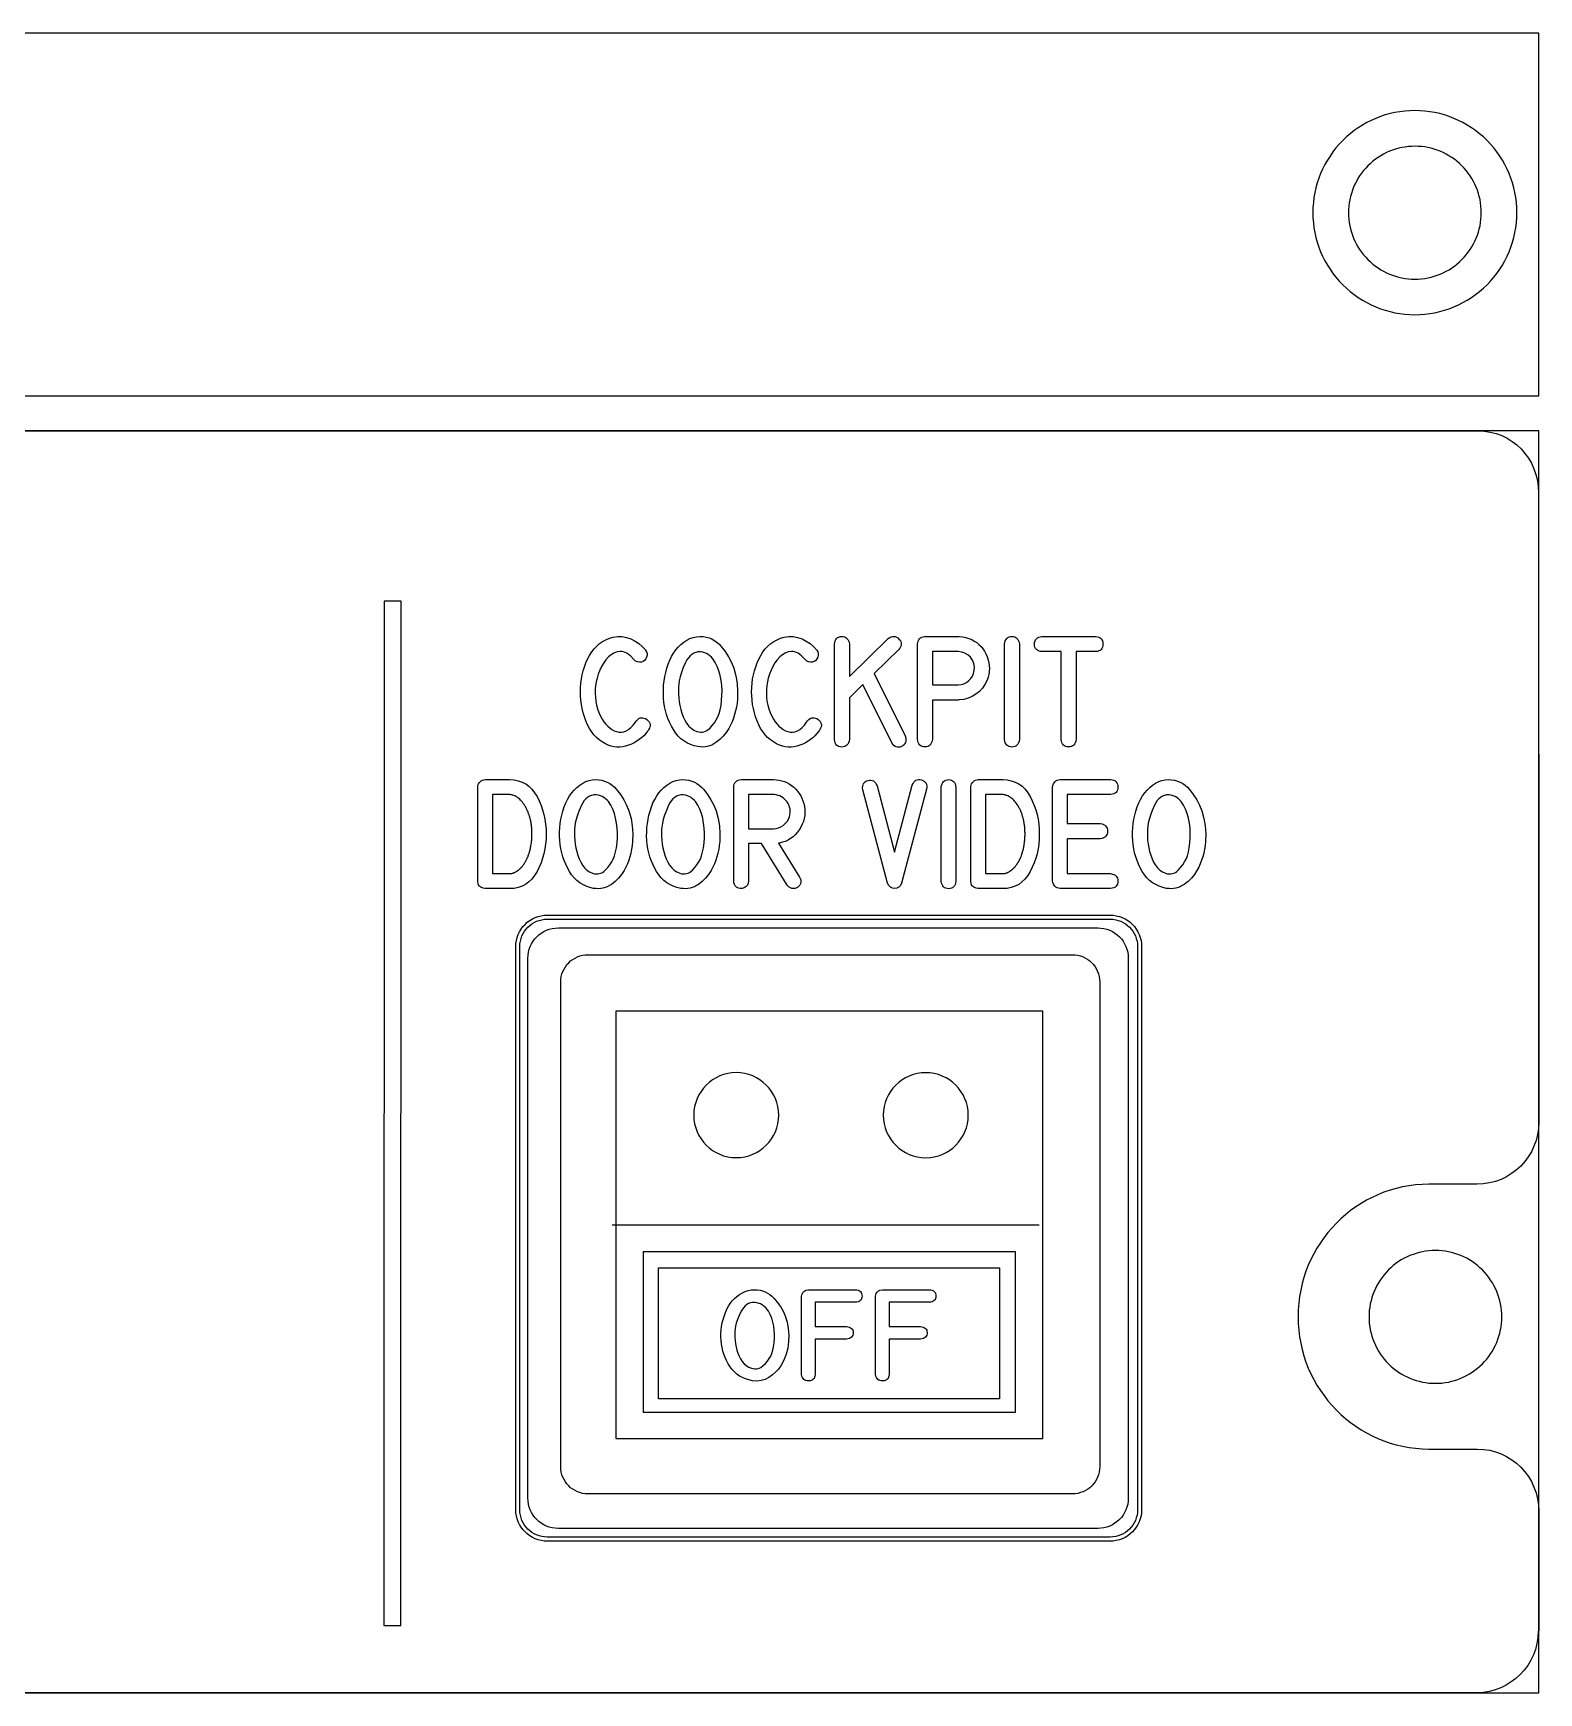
# Model space of a CAD drawing. Extents: x 27 to 704, y 10 to 614.
# Drawn here: x 115.5 to 172, y 551.3 to 613.5 of the extents above; entities that cross this region are included whole.
import ezdxf

# ---------------------------------------------------------------- set-up
doc = ezdxf.new("R2010")
doc.units = 0
for name, color, linetype in [('_BACKPANEL', 5, 'CONTINUOUS'), ('_ENGRAVING', 105, 'CONTINUOUS'), ('_LABELS', 30, 'CONTINUOUS'), ('_TOPLAYER', 1, 'CONTINUOUS')]:
    doc.layers.add(name, color=color, linetype=linetype)

msp = doc.modelspace()

# ---------------------------------------------------------------- linework, layer by layer
at = {"layer": '_BACKPANEL'}
for points in [[(26.961, 613.505), (26.961, 612.147), (26.961, 609.43), (26.961, 603.995), (26.961, 602.636), (26.961, 599.915), (171.961, 599.915), (171.961, 602.636), (171.961, 603.995), (171.961, 609.43), (171.961, 612.147), (171.961, 613.505)], [(26.965, 598.612), (26.965, 593.884), (26.965, 584.428), (26.965, 565.515), (26.965, 560.786), (26.965, 551.33), (171.965, 551.33), (171.965, 560.786), (171.965, 565.515), (171.965, 584.428), (171.965, 593.884), (171.965, 598.612)], [(134.806, 580.313), (155.901, 580.313), (156.006, 580.308), (156.109, 580.292), (156.207, 580.267), (156.302, 580.233), (156.392, 580.189), (156.476, 580.138), (156.555, 580.079), (156.628, 580.013), (156.694, 579.94), (156.753, 579.861), (156.805, 579.776), (156.848, 579.686), (156.882, 579.592), (156.908, 579.493), (156.923, 579.391), (156.928, 579.286), (156.928, 558.191), (156.923, 558.085), (156.908, 557.983), (156.882, 557.884), (156.848, 557.79), (156.805, 557.7), (156.753, 557.615), (156.694, 557.536), (156.628, 557.463), (156.555, 557.397), (156.476, 557.338), (156.392, 557.287), (156.302, 557.244), (156.207, 557.209), (156.109, 557.184), (156.006, 557.168), (155.901, 557.163), (134.806, 557.163), (134.7, 557.168), (134.598, 557.184), (134.499, 557.209), (134.405, 557.244), (134.315, 557.287), (134.23, 557.338), (134.151, 557.397), (134.079, 557.463), (134.012, 557.536), (133.953, 557.615), (133.902, 557.7), (133.859, 557.79), (133.824, 557.884), (133.799, 557.983), (133.784, 558.085), (133.778, 558.191), (133.778, 579.286), (133.784, 579.391), (133.799, 579.493), (133.824, 579.592), (133.859, 579.686), (133.902, 579.776), (133.953, 579.861), (134.012, 579.94), (134.079, 580.013), (134.151, 580.079), (134.23, 580.138), (134.315, 580.189), (134.405, 580.233), (134.499, 580.267), (134.598, 580.292), (134.7, 580.308)]]:
    msp.add_lwpolyline(points, close=True, dxfattribs=at)
for points in [[(167.322, 604.292, 0.414214), (169.811, 606.781, 0.414214), (167.322, 609.269, 0.414214), (164.834, 606.781, 0.414214)], [(168.09, 562.924, 0.414214), (170.579, 565.412, 0.414214), (168.09, 567.901, 0.414214), (165.602, 565.412, 0.414214)]]:
    msp.add_lwpolyline(points, format="xyb", close=True, dxfattribs=at)
at = {"layer": '_ENGRAVING'}
for points in [[(128.693, 592.229), (128.682, 553.847), (129.318, 553.846), (129.329, 592.228)], [(138.603, 587.412), (138.585, 587.386), (138.575, 587.372), (138.567, 587.36), (138.497, 587.27), (138.421, 587.186), (138.34, 587.11), (138.253, 587.04), (138.161, 586.976), (138.064, 586.92), (137.962, 586.87), (137.854, 586.827), (137.744, 586.793), (137.634, 586.771), (137.525, 586.761), (137.416, 586.762), (137.308, 586.775), (137.2, 586.8), (137.092, 586.837), (136.985, 586.885), (136.864, 586.953), (136.752, 587.033), (136.648, 587.124), (136.553, 587.225), (136.466, 587.338), (136.387, 587.462), (136.316, 587.596), (136.254, 587.742), (136.2, 587.894), (136.154, 588.047), (136.116, 588.202), (136.087, 588.358), (136.066, 588.516), (136.054, 588.675), (136.049, 588.836), (136.053, 588.998), (136.066, 589.159), (136.087, 589.317), (136.116, 589.472), (136.154, 589.623), (136.2, 589.771), (136.255, 589.916), (136.319, 590.057), (136.391, 590.195), (136.471, 590.325), (136.56, 590.442), (136.658, 590.547), (136.764, 590.639), (136.878, 590.718), (137.002, 590.784), (137.134, 590.837), (137.274, 590.878), (137.441, 590.904), (137.607, 590.901), (137.773, 590.871), (137.939, 590.813), (138.097, 590.733), (138.24, 590.639), (138.368, 590.53), (138.482, 590.407), (138.492, 590.393), (138.529, 590.331), (138.547, 590.266), (138.547, 590.198), (138.53, 590.127), (138.497, 590.062), (138.454, 590.01), (138.399, 589.971), (138.333, 589.947), (138.258, 589.937), (138.187, 589.95), (138.118, 589.984), (138.052, 590.04), (137.92, 590.177), (137.855, 590.23), (137.791, 590.273), (137.727, 590.306), (137.664, 590.328), (137.602, 590.341), (137.54, 590.343), (137.42, 590.325), (137.307, 590.285), (137.2, 590.222), (137.1, 590.137), (137.007, 590.033), (136.922, 589.915), (136.845, 589.784), (136.776, 589.639), (136.718, 589.49), (136.672, 589.346), (136.639, 589.206), (136.618, 589.071), (136.605, 588.924), (136.602, 588.776), (136.608, 588.627), (136.625, 588.478), (136.652, 588.332), (136.691, 588.189), (136.742, 588.051), (136.804, 587.918), (136.866, 587.808), (136.931, 587.709), (137, 587.62), (137.073, 587.543), (137.15, 587.476), (137.231, 587.42), (137.316, 587.375), (137.404, 587.341), (137.494, 587.321), (137.584, 587.319), (137.673, 587.336), (137.762, 587.371), (137.85, 587.424), (137.938, 587.495), (138.025, 587.585), (138.111, 587.693), (138.149, 587.746), (138.196, 587.792), (138.243, 587.827), (138.292, 587.85), (138.34, 587.862), (138.39, 587.861), (138.44, 587.849), (138.491, 587.825), (138.543, 587.789), (138.589, 587.747), (138.624, 587.703), (138.648, 587.658), (138.661, 587.612), (138.663, 587.564), (138.654, 587.515), (138.634, 587.464)], [(141.794, 589.714), (141.871, 589.432), (141.92, 589.144), (141.94, 588.851), (141.932, 588.552), (141.917, 588.403), (141.895, 588.258), (141.866, 588.115), (141.829, 587.976), (141.785, 587.84), (141.733, 587.708), (141.674, 587.579), (141.608, 587.453), (141.512, 587.304), (141.399, 587.167), (141.271, 587.041), (141.126, 586.927), (141.049, 586.878), (140.969, 586.837), (140.888, 586.805), (140.805, 586.781), (140.719, 586.767), (140.632, 586.761), (140.543, 586.764), (140.452, 586.776), (140.306, 586.809), (140.169, 586.856), (140.04, 586.916), (139.921, 586.989), (139.81, 587.075), (139.709, 587.175), (139.615, 587.288), (139.531, 587.414), (139.456, 587.549), (139.389, 587.688), (139.33, 587.83), (139.28, 587.976), (139.239, 588.126), (139.206, 588.279), (139.181, 588.437), (139.165, 588.598), (139.158, 588.76), (139.159, 588.921), (139.168, 589.082), (139.185, 589.241), (139.211, 589.399), (139.245, 589.556), (139.287, 589.713), (139.338, 589.868), (139.397, 590.017), (139.464, 590.156), (139.539, 590.284), (139.622, 590.402), (139.714, 590.509), (139.813, 590.605), (139.921, 590.692), (140.037, 590.767), (140.155, 590.827), (140.277, 590.87), (140.4, 590.896), (140.527, 590.904), (140.646, 590.899), (140.76, 590.881), (140.868, 590.852), (140.97, 590.811), (141.067, 590.758), (141.158, 590.694), (141.244, 590.617), (141.324, 590.53), (141.47, 590.338), (141.596, 590.138), (141.705, 589.93)], [(145.019, 587.412), (145.001, 587.386), (144.992, 587.372), (144.984, 587.36), (144.913, 587.27), (144.837, 587.186), (144.756, 587.11), (144.669, 587.04), (144.578, 586.976), (144.481, 586.92), (144.378, 586.87), (144.271, 586.827), (144.16, 586.793), (144.051, 586.771), (143.941, 586.761), (143.832, 586.762), (143.724, 586.775), (143.616, 586.8), (143.508, 586.837), (143.401, 586.885), (143.281, 586.953), (143.168, 587.033), (143.065, 587.124), (142.969, 587.225), (142.882, 587.338), (142.803, 587.462), (142.732, 587.596), (142.67, 587.742), (142.616, 587.894), (142.57, 588.047), (142.533, 588.202), (142.503, 588.358), (142.482, 588.516), (142.47, 588.675), (142.466, 588.836), (142.47, 588.998), (142.482, 589.159), (142.503, 589.317), (142.532, 589.472), (142.57, 589.623), (142.617, 589.771), (142.672, 589.916), (142.735, 590.057), (142.807, 590.195), (142.887, 590.325), (142.976, 590.442), (143.074, 590.547), (143.18, 590.639), (143.295, 590.718), (143.418, 590.784), (143.55, 590.837), (143.69, 590.878), (143.857, 590.904), (144.023, 590.901), (144.189, 590.871), (144.355, 590.813), (144.513, 590.733), (144.656, 590.639), (144.785, 590.53), (144.898, 590.407), (144.908, 590.393), (144.945, 590.331), (144.963, 590.266), (144.964, 590.198), (144.946, 590.127), (144.914, 590.062), (144.87, 590.01), (144.815, 589.971), (144.75, 589.947), (144.675, 589.937), (144.603, 589.95), (144.534, 589.984), (144.468, 590.04), (144.336, 590.177), (144.271, 590.23), (144.207, 590.273), (144.143, 590.306), (144.08, 590.328), (144.018, 590.341), (143.956, 590.343), (143.836, 590.325), (143.723, 590.285), (143.616, 590.222), (143.516, 590.137), (143.423, 590.033), (143.338, 589.915), (143.261, 589.784), (143.193, 589.639), (143.134, 589.49), (143.088, 589.346), (143.055, 589.206), (143.034, 589.071), (143.021, 588.924), (143.018, 588.776), (143.024, 588.627), (143.041, 588.478), (143.068, 588.332), (143.107, 588.189), (143.158, 588.051), (143.22, 587.918), (143.282, 587.808), (143.347, 587.709), (143.416, 587.62), (143.489, 587.543), (143.566, 587.476), (143.647, 587.42), (143.732, 587.375), (143.82, 587.341), (143.911, 587.321), (144, 587.319), (144.089, 587.336), (144.178, 587.371), (144.266, 587.424), (144.354, 587.495), (144.441, 587.585), (144.527, 587.693), (144.565, 587.746), (144.612, 587.792), (144.66, 587.827), (144.708, 587.85), (144.757, 587.862), (144.806, 587.861), (144.856, 587.849), (144.907, 587.825), (144.959, 587.789), (145.005, 587.747), (145.04, 587.703), (145.064, 587.658), (145.078, 587.612), (145.08, 587.564), (145.071, 587.515), (145.05, 587.464)], [(147.588, 590.828), (147.643, 590.864), (147.698, 590.889), (147.75, 590.904), (147.801, 590.907), (147.85, 590.899), (147.898, 590.88), (147.944, 590.85), (147.988, 590.808), (148.026, 590.761), (148.053, 590.714), (148.069, 590.666), (148.073, 590.617), (148.066, 590.567), (148.048, 590.517), (148.019, 590.467), (147.978, 590.415), (147.06, 589.516), (148.224, 587.176), (148.24, 587.107), (148.247, 587.044), (148.244, 586.987), (148.231, 586.935), (148.209, 586.889), (148.178, 586.848), (148.136, 586.813), (148.086, 586.784), (148.031, 586.762), (147.98, 586.752), (147.931, 586.753), (147.884, 586.764), (147.84, 586.786), (147.799, 586.82), (147.761, 586.864), (147.725, 586.919), (146.638, 589.104), (146.132, 588.607), (146.132, 587.044), (146.118, 586.978), (146.097, 586.92), (146.071, 586.871), (146.037, 586.832), (145.998, 586.801), (145.952, 586.779), (145.899, 586.766), (145.84, 586.763), (145.782, 586.768), (145.731, 586.781), (145.687, 586.804), (145.649, 586.835), (145.62, 586.874), (145.597, 586.922), (145.581, 586.979), (145.573, 587.044), (145.573, 590.617), (145.581, 590.683), (145.597, 590.741), (145.62, 590.789), (145.649, 590.829), (145.687, 590.861), (145.731, 590.884), (145.782, 590.898), (145.84, 590.903), (145.899, 590.9), (145.952, 590.887), (145.998, 590.866), (146.037, 590.834), (146.071, 590.794), (146.097, 590.744), (146.118, 590.686), (146.132, 590.617), (146.132, 589.399)], [(150.206, 590.904), (150.244, 590.904), (150.368, 590.89), (150.487, 590.866), (150.602, 590.832), (150.712, 590.787), (150.81, 590.734), (150.902, 590.673), (150.986, 590.605), (151.062, 590.528), (151.131, 590.444), (151.192, 590.351), (151.246, 590.251), (151.293, 590.143), (151.33, 590.031), (151.356, 589.92), (151.372, 589.809), (151.377, 589.699), (151.371, 589.59), (151.354, 589.482), (151.327, 589.374), (151.289, 589.268), (151.21, 589.108), (151.114, 588.967), (151.002, 588.844), (150.872, 588.739), (150.73, 588.654), (150.577, 588.59), (150.415, 588.547), (150.244, 588.526), (150.206, 588.524), (149.242, 588.524), (149.242, 587.051), (149.23, 586.984), (149.211, 586.926), (149.186, 586.877), (149.154, 586.837), (149.115, 586.806), (149.07, 586.783), (149.018, 586.77), (148.96, 586.766), (148.902, 586.77), (148.851, 586.783), (148.806, 586.806), (148.767, 586.837), (148.736, 586.877), (148.711, 586.926), (148.692, 586.984), (148.681, 587.051), (148.681, 590.622), (148.691, 590.681), (148.708, 590.733), (148.731, 590.779), (148.761, 590.818), (148.797, 590.85), (148.839, 590.875), (148.888, 590.893), (148.942, 590.904), (148.96, 590.904)], [(152.503, 587.044), (152.489, 586.978), (152.469, 586.92), (152.442, 586.871), (152.41, 586.831), (152.372, 586.8), (152.327, 586.778), (152.277, 586.765), (152.22, 586.761), (152.163, 586.765), (152.113, 586.779), (152.068, 586.801), (152.03, 586.832), (151.998, 586.872), (151.972, 586.921), (151.953, 586.978), (151.939, 587.044), (151.939, 590.617), (151.953, 590.684), (151.972, 590.742), (151.998, 590.791), (152.03, 590.831), (152.068, 590.863), (152.113, 590.885), (152.163, 590.899), (152.22, 590.903), (152.277, 590.899), (152.327, 590.886), (152.372, 590.864), (152.41, 590.832), (152.442, 590.792), (152.469, 590.743), (152.489, 590.685), (152.503, 590.617)], [(154.071, 587.049), (154.071, 590.335), (153.344, 590.335), (153.278, 590.344), (153.222, 590.361), (153.174, 590.385), (153.136, 590.417), (153.105, 590.456), (153.084, 590.503), (153.071, 590.557), (153.067, 590.619), (153.071, 590.68), (153.085, 590.735), (153.106, 590.781), (153.137, 590.821), (153.175, 590.853), (153.223, 590.878), (153.279, 590.895), (153.344, 590.904), (155.357, 590.904), (155.421, 590.895), (155.476, 590.878), (155.524, 590.854), (155.562, 590.822), (155.592, 590.782), (155.614, 590.735), (155.627, 590.681), (155.631, 590.619), (155.627, 590.556), (155.615, 590.502), (155.593, 590.455), (155.563, 590.416), (155.525, 590.384), (155.477, 590.36), (155.421, 590.343), (155.357, 590.335), (154.631, 590.335), (154.631, 587.049), (154.616, 586.981), (154.595, 586.923), (154.568, 586.874), (154.535, 586.834), (154.495, 586.803), (154.449, 586.782), (154.397, 586.769), (154.338, 586.766), (154.28, 586.771), (154.229, 586.785), (154.185, 586.807), (154.148, 586.838), (154.118, 586.878), (154.096, 586.926), (154.08, 586.983)], [(140.543, 590.331), (140.454, 590.324), (140.371, 590.306), (140.294, 590.274), (140.222, 590.23), (140.156, 590.174), (140.095, 590.105), (140.04, 590.024), (139.99, 589.93), (139.905, 589.738), (139.837, 589.56), (139.787, 589.396), (139.753, 589.247), (139.728, 589.019), (139.726, 588.748), (139.735, 588.602), (139.751, 588.457), (139.776, 588.313), (139.809, 588.169), (139.85, 588.03), (139.901, 587.897), (139.96, 587.772), (140.029, 587.654), (140.108, 587.549), (140.199, 587.463), (140.301, 587.397), (140.414, 587.35), (140.482, 587.332), (140.548, 587.323), (140.611, 587.324), (140.672, 587.333), (140.731, 587.352), (140.787, 587.379), (140.841, 587.416), (140.893, 587.462), (140.987, 587.564), (141.07, 587.669), (141.14, 587.778), (141.197, 587.889), (141.246, 588.015), (141.286, 588.158), (141.318, 588.32), (141.341, 588.5), (141.354, 588.688), (141.356, 588.877), (141.346, 589.066), (141.323, 589.254), (141.288, 589.438), (141.24, 589.613), (141.178, 589.778), (141.102, 589.933), (141.011, 590.071), (140.959, 590.129), (140.903, 590.181), (140.842, 590.225), (140.777, 590.263), (140.708, 590.294), (140.634, 590.318)], [(150.206, 590.335), (149.242, 590.335), (149.242, 589.096), (150.206, 589.096), (150.316, 589.105), (150.419, 589.134), (150.515, 589.182), (150.605, 589.249), (150.683, 589.331), (150.743, 589.422), (150.785, 589.523), (150.809, 589.633), (150.813, 589.769), (150.79, 589.895), (150.74, 590.014), (150.662, 590.123), (150.565, 590.216), (150.457, 590.282), (150.337, 590.321)], [(132.475, 585.541), (133.396, 585.541), (133.562, 585.531), (133.718, 585.501), (133.863, 585.451), (133.997, 585.381), (134.12, 585.292), (134.232, 585.182), (134.334, 585.052), (134.425, 584.903), (134.505, 584.742), (134.575, 584.576), (134.634, 584.407), (134.682, 584.233), (134.719, 584.056), (134.746, 583.874), (134.762, 583.689), (134.768, 583.5), (134.762, 583.31), (134.746, 583.125), (134.719, 582.943), (134.682, 582.766), (134.633, 582.593), (134.574, 582.423), (134.505, 582.258), (134.424, 582.096), (134.333, 581.947), (134.231, 581.817), (134.119, 581.707), (133.995, 581.618), (133.862, 581.548), (133.717, 581.498), (133.562, 581.468), (133.396, 581.458), (132.475, 581.458), (132.479, 581.458), (132.475, 581.458), (132.404, 581.47), (132.315, 581.506), (132.28, 581.532), (132.252, 581.563), (132.23, 581.599), (132.215, 581.641), (132.203, 581.741), (132.201, 581.741), (132.203, 585.262), (132.201, 585.278), (132.208, 585.331), (132.225, 585.379), (132.251, 585.424), (132.286, 585.464), (132.327, 585.498), (132.373, 585.522), (132.423, 585.536), (132.477, 585.541)], [(137.869, 584.367), (137.945, 584.088), (137.992, 583.804), (138.012, 583.515), (138.004, 583.22), (137.99, 583.074), (137.968, 582.93), (137.939, 582.79), (137.903, 582.652), (137.859, 582.518), (137.808, 582.388), (137.75, 582.26), (137.685, 582.136), (137.59, 581.989), (137.479, 581.854), (137.352, 581.73), (137.209, 581.618), (137.133, 581.569), (137.055, 581.528), (136.974, 581.497), (136.892, 581.474), (136.808, 581.459), (136.722, 581.454), (136.634, 581.457), (136.544, 581.468), (136.4, 581.501), (136.265, 581.547), (136.138, 581.606), (136.021, 581.679), (135.912, 581.764), (135.811, 581.862), (135.719, 581.974), (135.636, 582.098), (135.562, 582.231), (135.496, 582.368), (135.438, 582.508), (135.388, 582.652), (135.348, 582.8), (135.315, 582.951), (135.291, 583.106), (135.275, 583.265), (135.268, 583.426), (135.269, 583.585), (135.278, 583.743), (135.295, 583.9), (135.32, 584.056), (135.354, 584.211), (135.396, 584.365), (135.445, 584.518), (135.504, 584.666), (135.57, 584.802), (135.644, 584.929), (135.726, 585.045), (135.816, 585.151), (135.914, 585.246), (136.021, 585.331), (136.135, 585.405), (136.252, 585.465), (136.371, 585.507), (136.493, 585.532), (136.618, 585.541), (136.736, 585.535), (136.848, 585.518), (136.955, 585.489), (137.056, 585.448), (137.151, 585.396), (137.241, 585.333), (137.326, 585.258), (137.405, 585.171), (137.548, 584.982), (137.673, 584.785), (137.78, 584.58)], [(141.132, 584.367), (141.208, 584.088), (141.256, 583.804), (141.276, 583.515), (141.268, 583.22), (141.253, 583.074), (141.231, 582.93), (141.202, 582.79), (141.166, 582.652), (141.122, 582.518), (141.071, 582.388), (141.013, 582.26), (140.948, 582.136), (140.853, 581.989), (140.742, 581.854), (140.615, 581.73), (140.473, 581.618), (140.396, 581.569), (140.318, 581.528), (140.238, 581.497), (140.156, 581.474), (140.071, 581.459), (139.985, 581.454), (139.897, 581.457), (139.807, 581.468), (139.663, 581.501), (139.528, 581.547), (139.402, 581.606), (139.284, 581.679), (139.175, 581.764), (139.074, 581.862), (138.983, 581.974), (138.9, 582.098), (138.825, 582.231), (138.759, 582.368), (138.701, 582.508), (138.652, 582.652), (138.611, 582.8), (138.578, 582.951), (138.554, 583.106), (138.539, 583.265), (138.531, 583.426), (138.532, 583.585), (138.541, 583.743), (138.558, 583.9), (138.584, 584.056), (138.617, 584.211), (138.659, 584.365), (138.709, 584.518), (138.767, 584.666), (138.833, 584.802), (138.907, 584.929), (138.989, 585.045), (139.08, 585.151), (139.178, 585.246), (139.284, 585.331), (139.398, 585.405), (139.515, 585.465), (139.635, 585.507), (139.757, 585.532), (139.882, 585.541), (139.999, 585.535), (140.111, 585.518), (140.218, 585.489), (140.319, 585.448), (140.415, 585.396), (140.505, 585.333), (140.589, 585.258), (140.668, 585.171), (140.812, 584.982), (140.937, 584.785), (141.043, 584.58)], [(144.264, 581.891), (144.29, 581.836), (144.307, 581.783), (144.313, 581.732), (144.309, 581.684), (144.295, 581.637), (144.271, 581.593), (144.238, 581.552), (144.194, 581.512), (144.145, 581.484), (144.093, 581.467), (144.037, 581.461), (143.977, 581.466), (143.92, 581.482), (143.872, 581.508), (143.831, 581.544), (143.798, 581.59), (142.834, 583.143), (142.345, 583.143), (142.345, 581.739), (142.335, 581.659), (142.306, 581.59), (142.258, 581.534), (142.19, 581.489), (142.114, 581.462), (142.041, 581.458), (141.969, 581.477), (141.901, 581.518), (141.854, 581.563), (141.82, 581.614), (141.8, 581.673), (141.793, 581.739), (141.793, 585.262), (141.798, 585.318), (141.813, 585.369), (141.838, 585.416), (141.872, 585.459), (141.914, 585.495), (141.961, 585.52), (142.012, 585.536), (142.067, 585.541), (143.282, 585.541), (143.39, 585.536), (143.494, 585.523), (143.594, 585.501), (143.691, 585.47), (143.785, 585.43), (143.874, 585.381), (143.961, 585.323), (144.043, 585.257), (144.12, 585.183), (144.189, 585.105), (144.251, 585.022), (144.305, 584.935), (144.351, 584.842), (144.39, 584.745), (144.421, 584.643), (144.444, 584.536), (144.459, 584.42), (144.463, 584.306), (144.455, 584.193), (144.437, 584.083), (144.407, 583.974), (144.365, 583.868), (144.313, 583.763), (144.249, 583.66), (144.177, 583.563), (144.1, 583.476), (144.016, 583.399), (143.927, 583.332), (143.833, 583.275), (143.732, 583.229), (143.626, 583.192), (143.515, 583.165), (143.478, 583.159)], [(146.63, 585.164), (146.625, 585.231), (146.628, 585.292), (146.64, 585.346), (146.661, 585.392), (146.69, 585.432), (146.727, 585.465), (146.774, 585.492), (146.828, 585.511), (146.885, 585.522), (146.938, 585.522), (146.986, 585.513), (147.03, 585.493), (147.07, 585.462), (147.105, 585.422), (147.137, 585.371), (147.164, 585.31), (147.823, 582.822), (148.486, 585.334), (148.514, 585.396), (148.545, 585.447), (148.582, 585.487), (148.622, 585.517), (148.668, 585.536), (148.717, 585.545), (148.772, 585.543), (148.831, 585.53), (148.887, 585.509), (148.934, 585.481), (148.972, 585.448), (149, 585.408), (149.019, 585.362), (149.028, 585.31), (149.028, 585.252), (149.018, 585.188), (148.087, 581.666), (148.041, 581.576), (147.983, 581.511), (147.91, 581.473), (147.825, 581.459), (147.739, 581.471), (147.666, 581.508), (147.605, 581.57), (147.557, 581.658)], [(150.124, 581.733), (150.11, 581.667), (150.09, 581.61), (150.064, 581.562), (150.033, 581.523), (149.995, 581.492), (149.951, 581.47), (149.901, 581.457), (149.845, 581.453), (149.789, 581.458), (149.739, 581.471), (149.696, 581.493), (149.658, 581.524), (149.626, 581.563), (149.601, 581.611), (149.582, 581.668), (149.568, 581.733), (149.568, 585.258), (149.582, 585.324), (149.601, 585.381), (149.626, 585.429), (149.658, 585.469), (149.696, 585.5), (149.739, 585.522), (149.789, 585.535), (149.845, 585.54), (149.901, 585.536), (149.951, 585.523), (149.995, 585.501), (150.033, 585.47), (150.064, 585.43), (150.09, 585.382), (150.11, 585.324), (150.124, 585.258)], [(150.953, 585.541), (151.875, 585.541), (152.041, 585.531), (152.197, 585.501), (152.341, 585.451), (152.475, 585.381), (152.599, 585.292), (152.711, 585.182), (152.813, 585.052), (152.904, 584.903), (152.984, 584.742), (153.054, 584.576), (153.113, 584.407), (153.161, 584.233), (153.198, 584.056), (153.225, 583.874), (153.241, 583.689), (153.246, 583.5), (153.241, 583.31), (153.225, 583.125), (153.198, 582.943), (153.16, 582.766), (153.112, 582.593), (153.053, 582.423), (152.983, 582.258), (152.903, 582.096), (152.812, 581.947), (152.71, 581.817), (152.597, 581.707), (152.474, 581.618), (152.34, 581.548), (152.196, 581.498), (152.041, 581.468), (151.875, 581.458), (150.953, 581.458), (150.957, 581.458), (150.953, 581.458), (150.883, 581.47), (150.794, 581.506), (150.759, 581.532), (150.731, 581.563), (150.709, 581.599), (150.693, 581.641), (150.681, 581.741), (150.679, 581.741), (150.681, 585.262), (150.679, 585.278), (150.687, 585.331), (150.704, 585.379), (150.73, 585.424), (150.765, 585.464), (150.806, 585.498), (150.852, 585.522), (150.902, 585.536), (150.955, 585.541)], [(155.917, 584.985), (154.295, 584.985), (154.295, 583.894), (155.531, 583.894), (155.597, 583.881), (155.653, 583.861), (155.701, 583.835), (155.74, 583.802), (155.77, 583.764), (155.791, 583.719), (155.804, 583.668), (155.808, 583.61), (155.804, 583.553), (155.791, 583.502), (155.769, 583.457), (155.739, 583.419), (155.7, 583.386), (155.652, 583.361), (155.596, 583.341), (155.531, 583.328), (154.295, 583.328), (154.295, 582.018), (155.917, 582.018), (155.982, 582.005), (156.038, 581.985), (156.085, 581.959), (156.124, 581.927), (156.154, 581.889), (156.175, 581.845), (156.188, 581.794), (156.193, 581.737), (156.188, 581.681), (156.175, 581.63), (156.154, 581.586), (156.124, 581.548), (156.085, 581.516), (156.038, 581.491), (155.982, 581.471), (155.917, 581.458), (154.023, 581.458), (153.965, 581.47), (153.914, 581.488), (153.869, 581.513), (153.831, 581.545), (153.8, 581.584), (153.775, 581.629), (153.757, 581.682), (153.745, 581.741), (153.745, 585.262), (153.758, 585.324), (153.777, 585.378), (153.802, 585.424), (153.833, 585.463), (153.871, 585.494), (153.915, 585.517), (153.966, 585.533), (154.023, 585.541), (155.917, 585.541), (155.982, 585.532), (156.037, 585.515), (156.085, 585.491), (156.124, 585.46), (156.154, 585.421), (156.175, 585.375), (156.188, 585.322), (156.192, 585.261), (156.187, 585.2), (156.174, 585.147), (156.153, 585.101), (156.123, 585.063), (156.084, 585.032), (156.037, 585.009), (155.981, 584.993)], [(159.339, 584.367), (159.415, 584.088), (159.463, 583.804), (159.483, 583.515), (159.475, 583.22), (159.46, 583.074), (159.438, 582.93), (159.409, 582.79), (159.373, 582.652), (159.329, 582.518), (159.278, 582.388), (159.22, 582.26), (159.155, 582.136), (159.06, 581.989), (158.949, 581.854), (158.822, 581.73), (158.679, 581.618), (158.603, 581.569), (158.525, 581.528), (158.445, 581.497), (158.362, 581.474), (158.278, 581.459), (158.192, 581.454), (158.104, 581.457), (158.014, 581.468), (157.87, 581.501), (157.735, 581.547), (157.609, 581.606), (157.491, 581.679), (157.382, 581.764), (157.281, 581.862), (157.189, 581.974), (157.106, 582.098), (157.032, 582.231), (156.966, 582.368), (156.908, 582.508), (156.859, 582.652), (156.818, 582.8), (156.785, 582.951), (156.761, 583.106), (156.745, 583.265), (156.738, 583.426), (156.739, 583.585), (156.748, 583.743), (156.765, 583.9), (156.79, 584.056), (156.824, 584.211), (156.866, 584.365), (156.916, 584.518), (156.974, 584.666), (157.04, 584.802), (157.114, 584.929), (157.196, 585.045), (157.286, 585.151), (157.385, 585.246), (157.491, 585.331), (157.605, 585.405), (157.722, 585.465), (157.842, 585.507), (157.964, 585.532), (158.089, 585.541), (158.206, 585.535), (158.318, 585.518), (158.425, 585.489), (158.526, 585.448), (158.621, 585.396), (158.711, 585.333), (158.796, 585.258), (158.875, 585.171), (159.018, 584.982), (159.144, 584.785), (159.25, 584.58)], [(133.396, 582.02), (133.404, 582.02), (133.414, 582.02), (133.421, 582.021), (133.429, 582.022), (133.438, 582.023), (133.449, 582.024), (133.457, 582.025), (133.467, 582.026), (133.474, 582.027), (133.484, 582.028), (133.5, 582.032), (133.508, 582.035), (133.517, 582.04), (133.526, 582.041), (133.537, 582.044), (133.545, 582.046), (133.555, 582.05), (133.572, 582.058), (133.592, 582.066), (133.6, 582.069), (133.609, 582.074), (133.625, 582.084), (133.645, 582.094), (133.652, 582.099), (133.662, 582.106), (133.68, 582.118), (133.689, 582.123), (133.699, 582.13), (133.707, 582.136), (133.717, 582.144), (133.725, 582.149), (133.735, 582.156), (133.754, 582.172), (133.77, 582.188), (133.778, 582.196), (133.787, 582.206), (133.795, 582.214), (133.805, 582.224), (133.823, 582.24), (133.83, 582.248), (133.84, 582.258), (133.848, 582.267), (133.858, 582.278), (133.873, 582.298), (133.891, 582.319), (133.907, 582.341), (133.915, 582.352), (133.924, 582.363), (133.931, 582.375), (133.94, 582.387), (133.947, 582.4), (133.956, 582.413), (133.971, 582.437), (133.978, 582.45), (133.987, 582.463), (133.994, 582.476), (134.003, 582.489), (134.014, 582.515), (134.021, 582.529), (134.03, 582.545), (134.037, 582.558), (134.046, 582.573), (134.051, 582.587), (134.057, 582.603), (134.071, 582.632), (134.085, 582.664), (134.09, 582.679), (134.096, 582.696), (134.101, 582.712), (134.108, 582.73), (134.118, 582.762), (134.123, 582.778), (134.13, 582.796), (134.14, 582.83), (134.151, 582.864), (134.154, 582.881), (134.159, 582.9), (134.163, 582.916), (134.169, 582.935), (134.172, 582.95), (134.177, 582.969), (134.183, 583.007), (134.186, 583.024), (134.19, 583.043), (134.192, 583.06), (134.196, 583.079), (134.202, 583.117), (134.205, 583.135), (134.21, 583.155), (134.214, 583.193), (134.215, 583.21), (134.218, 583.23), (134.222, 583.268), (134.224, 583.306), (134.226, 583.346), (134.228, 583.384), (134.229, 583.403), (134.231, 583.424), (134.232, 583.441), (134.233, 583.462), (134.233, 583.48), (134.233, 583.5), (134.233, 583.519), (134.233, 583.537), (134.232, 583.556), (134.231, 583.577), (134.231, 583.595), (134.231, 583.615), (134.228, 583.655), (134.226, 583.691), (134.222, 583.733), (134.22, 583.769), (134.216, 583.807), (134.213, 583.825), (134.212, 583.844), (134.204, 583.882), (134.2, 583.899), (134.198, 583.918), (134.192, 583.956), (134.186, 583.994), (134.177, 584.03), (134.171, 584.064), (134.165, 584.081), (134.161, 584.1), (134.155, 584.117), (134.151, 584.135), (134.141, 584.169), (134.132, 584.203), (134.125, 584.218), (134.12, 584.235), (134.108, 584.269), (134.096, 584.301), (134.09, 584.316), (134.085, 584.333), (134.077, 584.347), (134.071, 584.363), (134.057, 584.393), (134.046, 584.421), (134.032, 584.45), (134.024, 584.463), (134.018, 584.476), (134.003, 584.504), (133.987, 584.53), (133.978, 584.543), (133.971, 584.556), (133.956, 584.58), (133.948, 584.592), (133.942, 584.604), (133.909, 584.65), (133.877, 584.694), (133.842, 584.734), (133.807, 584.771), (133.774, 584.805), (133.737, 584.835), (133.699, 584.865), (133.662, 584.891), (133.627, 584.913), (133.592, 584.931), (133.555, 584.945), (133.517, 584.959), (133.5, 584.964), (133.484, 584.971), (133.449, 584.977), (133.414, 584.979), (133.404, 584.979), (133.396, 584.979), (132.75, 584.979), (132.75, 582.02)], [(136.634, 584.975), (136.547, 584.969), (136.465, 584.95), (136.389, 584.919), (136.318, 584.876), (136.252, 584.821), (136.193, 584.753), (136.138, 584.673), (136.089, 584.58), (136.005, 584.39), (135.938, 584.214), (135.888, 584.053), (135.855, 583.906), (135.83, 583.681), (135.828, 583.414), (135.837, 583.27), (135.853, 583.127), (135.878, 582.984), (135.91, 582.843), (135.951, 582.705), (136.001, 582.575), (136.059, 582.451), (136.127, 582.334), (136.205, 582.231), (136.295, 582.146), (136.395, 582.081), (136.507, 582.034), (136.574, 582.017), (136.639, 582.008), (136.702, 582.009), (136.762, 582.018), (136.82, 582.036), (136.875, 582.064), (136.928, 582.1), (136.979, 582.145), (137.073, 582.246), (137.154, 582.35), (137.223, 582.457), (137.28, 582.567), (137.327, 582.69), (137.367, 582.832), (137.398, 582.991), (137.421, 583.169), (137.435, 583.355), (137.436, 583.541), (137.426, 583.727), (137.404, 583.913), (137.369, 584.094), (137.321, 584.267), (137.26, 584.429), (137.186, 584.583), (137.096, 584.719), (137.045, 584.776), (136.989, 584.827), (136.929, 584.871), (136.865, 584.908), (136.797, 584.939), (136.724, 584.963)], [(139.897, 584.975), (139.81, 584.969), (139.728, 584.95), (139.652, 584.919), (139.581, 584.876), (139.516, 584.821), (139.456, 584.753), (139.401, 584.673), (139.352, 584.58), (139.269, 584.39), (139.202, 584.214), (139.152, 584.053), (139.119, 583.906), (139.093, 583.681), (139.091, 583.414), (139.1, 583.27), (139.117, 583.127), (139.141, 582.984), (139.173, 582.843), (139.214, 582.705), (139.264, 582.575), (139.323, 582.451), (139.391, 582.334), (139.469, 582.231), (139.558, 582.146), (139.658, 582.081), (139.77, 582.034), (139.837, 582.017), (139.902, 582.008), (139.965, 582.009), (140.025, 582.018), (140.083, 582.036), (140.139, 582.064), (140.192, 582.1), (140.243, 582.145), (140.336, 582.246), (140.417, 582.35), (140.486, 582.457), (140.543, 582.567), (140.591, 582.69), (140.63, 582.832), (140.662, 582.991), (140.685, 583.169), (140.698, 583.355), (140.699, 583.541), (140.689, 583.727), (140.667, 583.913), (140.633, 584.094), (140.585, 584.267), (140.524, 584.429), (140.449, 584.583), (140.359, 584.719), (140.308, 584.776), (140.252, 584.827), (140.193, 584.871), (140.128, 584.908), (140.06, 584.939), (139.987, 584.963)], [(143.282, 583.703), (143.38, 583.711), (143.474, 583.734), (143.564, 583.772), (143.651, 583.827), (143.728, 583.893), (143.792, 583.969), (143.842, 584.055), (143.879, 584.149), (143.897, 584.225), (143.908, 584.299), (143.91, 584.371), (143.904, 584.442), (143.889, 584.51), (143.866, 584.577), (143.834, 584.642), (143.795, 584.705), (143.748, 584.763), (143.698, 584.815), (143.644, 584.86), (143.585, 584.897), (143.522, 584.928), (143.456, 584.952), (143.385, 584.969), (143.309, 584.979), (142.345, 584.979), (142.345, 583.703)], [(151.875, 582.02), (151.883, 582.02), (151.892, 582.02), (151.899, 582.021), (151.908, 582.022), (151.917, 582.023), (151.928, 582.024), (151.936, 582.025), (151.945, 582.026), (151.953, 582.027), (151.963, 582.028), (151.979, 582.032), (151.986, 582.035), (151.996, 582.04), (152.005, 582.041), (152.016, 582.044), (152.024, 582.046), (152.033, 582.05), (152.051, 582.058), (152.071, 582.066), (152.078, 582.069), (152.088, 582.074), (152.104, 582.084), (152.123, 582.094), (152.131, 582.099), (152.141, 582.106), (152.159, 582.118), (152.167, 582.123), (152.178, 582.13), (152.186, 582.136), (152.196, 582.144), (152.204, 582.149), (152.213, 582.156), (152.233, 582.172), (152.249, 582.188), (152.256, 582.196), (152.266, 582.206), (152.274, 582.214), (152.284, 582.224), (152.301, 582.24), (152.309, 582.248), (152.319, 582.258), (152.327, 582.267), (152.337, 582.278), (152.352, 582.298), (152.37, 582.319), (152.385, 582.341), (152.393, 582.352), (152.403, 582.363), (152.41, 582.375), (152.419, 582.387), (152.426, 582.4), (152.434, 582.413), (152.45, 582.437), (152.457, 582.45), (152.466, 582.463), (152.473, 582.476), (152.481, 582.489), (152.493, 582.515), (152.5, 582.529), (152.509, 582.545), (152.516, 582.558), (152.524, 582.573), (152.529, 582.587), (152.536, 582.603), (152.55, 582.632), (152.564, 582.664), (152.568, 582.679), (152.575, 582.696), (152.58, 582.712), (152.587, 582.73), (152.597, 582.762), (152.602, 582.778), (152.609, 582.796), (152.618, 582.83), (152.63, 582.864), (152.633, 582.881), (152.638, 582.9), (152.642, 582.916), (152.648, 582.935), (152.651, 582.95), (152.655, 582.969), (152.661, 583.007), (152.664, 583.024), (152.669, 583.043), (152.671, 583.06), (152.675, 583.079), (152.681, 583.117), (152.684, 583.135), (152.689, 583.155), (152.693, 583.193), (152.694, 583.21), (152.697, 583.23), (152.7, 583.268), (152.702, 583.306), (152.704, 583.346), (152.706, 583.384), (152.707, 583.403), (152.71, 583.424), (152.711, 583.441), (152.712, 583.462), (152.712, 583.48), (152.712, 583.5), (152.712, 583.519), (152.712, 583.537), (152.711, 583.556), (152.71, 583.577), (152.71, 583.595), (152.71, 583.615), (152.706, 583.655), (152.704, 583.691), (152.7, 583.733), (152.699, 583.769), (152.695, 583.807), (152.692, 583.825), (152.691, 583.844), (152.683, 583.882), (152.679, 583.899), (152.677, 583.918), (152.671, 583.956), (152.665, 583.994), (152.655, 584.03), (152.65, 584.064), (152.644, 584.081), (152.64, 584.1), (152.634, 584.117), (152.63, 584.135), (152.62, 584.169), (152.61, 584.203), (152.604, 584.218), (152.599, 584.235), (152.587, 584.269), (152.575, 584.301), (152.568, 584.316), (152.564, 584.333), (152.556, 584.347), (152.55, 584.363), (152.536, 584.393), (152.524, 584.421), (152.511, 584.45), (152.503, 584.463), (152.497, 584.476), (152.481, 584.504), (152.466, 584.53), (152.457, 584.543), (152.45, 584.556), (152.434, 584.58), (152.427, 584.592), (152.421, 584.604), (152.387, 584.65), (152.356, 584.694), (152.321, 584.734), (152.286, 584.771), (152.252, 584.805), (152.215, 584.835), (152.178, 584.865), (152.141, 584.891), (152.106, 584.913), (152.071, 584.931), (152.033, 584.945), (151.996, 584.959), (151.979, 584.964), (151.963, 584.971), (151.928, 584.977), (151.892, 584.979), (151.883, 584.979), (151.875, 584.979), (151.229, 584.979), (151.229, 582.02)], [(158.104, 584.975), (158.017, 584.969), (157.935, 584.95), (157.859, 584.919), (157.788, 584.876), (157.723, 584.821), (157.663, 584.753), (157.608, 584.673), (157.559, 584.58), (157.475, 584.39), (157.408, 584.214), (157.358, 584.053), (157.326, 583.906), (157.3, 583.681), (157.298, 583.414), (157.307, 583.27), (157.324, 583.127), (157.348, 582.984), (157.38, 582.843), (157.421, 582.705), (157.471, 582.575), (157.53, 582.451), (157.597, 582.334), (157.675, 582.231), (157.765, 582.146), (157.865, 582.081), (157.977, 582.034), (158.044, 582.017), (158.109, 582.008), (158.172, 582.009), (158.232, 582.018), (158.29, 582.036), (158.345, 582.064), (158.399, 582.1), (158.449, 582.145), (158.543, 582.246), (158.624, 582.35), (158.693, 582.457), (158.75, 582.567), (158.798, 582.69), (158.837, 582.832), (158.868, 582.991), (158.892, 583.169), (158.905, 583.355), (158.906, 583.541), (158.896, 583.727), (158.874, 583.913), (158.839, 584.094), (158.792, 584.267), (158.73, 584.429), (158.656, 584.583), (158.566, 584.719), (158.515, 584.776), (158.459, 584.827), (158.399, 584.871), (158.335, 584.908), (158.267, 584.939), (158.194, 584.963)], [(134.816, 580.466), (155.891, 580.466), (156.013, 580.46), (156.132, 580.442), (156.246, 580.413), (156.355, 580.373), (156.459, 580.323), (156.558, 580.264), (156.649, 580.195), (156.734, 580.118), (156.81, 580.034), (156.879, 579.942), (156.938, 579.844), (156.988, 579.74), (157.028, 579.631), (157.058, 579.516), (157.076, 579.398), (157.082, 579.276), (157.082, 558.2), (157.076, 558.078), (157.058, 557.96), (157.028, 557.846), (156.988, 557.736), (156.938, 557.632), (156.879, 557.534), (156.81, 557.442), (156.734, 557.358), (156.649, 557.281), (156.558, 557.213), (156.459, 557.153), (156.355, 557.103), (156.246, 557.063), (156.132, 557.034), (156.013, 557.016), (155.891, 557.01), (134.816, 557.01), (134.694, 557.016), (134.575, 557.034), (134.461, 557.063), (134.351, 557.103), (134.247, 557.153), (134.149, 557.213), (134.057, 557.281), (133.973, 557.358), (133.896, 557.442), (133.828, 557.534), (133.768, 557.632), (133.718, 557.736), (133.678, 557.846), (133.649, 557.96), (133.631, 558.078), (133.625, 558.2), (133.625, 579.276), (133.631, 579.398), (133.649, 579.516), (133.678, 579.631), (133.718, 579.74), (133.768, 579.844), (133.828, 579.942), (133.896, 580.034), (133.973, 580.118), (134.057, 580.195), (134.149, 580.264), (134.247, 580.323), (134.351, 580.373), (134.461, 580.413), (134.575, 580.442), (134.694, 580.46)], [(135.224, 579.988), (155.44, 579.988), (155.557, 579.982), (155.67, 579.965), (155.78, 579.937), (155.885, 579.899), (155.985, 579.851), (156.079, 579.794), (156.167, 579.728), (156.248, 579.654), (156.322, 579.573), (156.387, 579.485), (156.444, 579.391), (156.492, 579.291), (156.53, 579.186), (156.559, 579.077), (156.576, 578.963), (156.582, 578.846), (156.582, 558.63), (156.576, 558.513), (156.559, 558.399), (156.53, 558.29), (156.492, 558.185), (156.444, 558.085), (156.387, 557.991), (156.322, 557.903), (156.248, 557.822), (156.167, 557.748), (156.079, 557.683), (155.985, 557.626), (155.885, 557.578), (155.78, 557.539), (155.67, 557.511), (155.557, 557.494), (155.44, 557.488), (135.224, 557.488), (135.107, 557.494), (134.993, 557.511), (134.883, 557.539), (134.778, 557.578), (134.678, 557.626), (134.584, 557.683), (134.496, 557.748), (134.415, 557.822), (134.342, 557.903), (134.276, 557.991), (134.219, 558.085), (134.171, 558.185), (134.133, 558.29), (134.105, 558.399), (134.088, 558.513), (134.082, 558.63), (134.082, 578.846), (134.088, 578.963), (134.105, 579.077), (134.133, 579.186), (134.171, 579.291), (134.219, 579.391), (134.276, 579.485), (134.342, 579.573), (134.415, 579.654), (134.496, 579.728), (134.584, 579.794), (134.678, 579.851), (134.778, 579.899), (134.883, 579.937), (134.993, 579.965), (135.107, 579.982)]]:
    msp.add_lwpolyline(points, close=True, dxfattribs=at)
at = {"layer": '_LABELS'}
for points in [[(153.374, 560.862), (153.374, 576.864), (137.374, 576.864), (137.374, 560.862)], [(141.889, 574.563), (141.726, 574.555), (141.568, 574.531), (141.415, 574.491), (141.269, 574.438), (141.13, 574.371), (140.999, 574.291), (140.876, 574.199), (140.763, 574.097), (140.66, 573.984), (140.569, 573.861), (140.489, 573.73), (140.422, 573.591), (140.368, 573.445), (140.329, 573.292), (140.305, 573.134), (140.297, 572.971), (140.305, 572.809), (140.329, 572.651), (140.368, 572.498), (140.422, 572.352), (140.489, 572.213), (140.569, 572.081), (140.66, 571.959), (140.763, 571.846), (140.876, 571.743), (140.999, 571.652), (141.13, 571.572), (141.269, 571.505), (141.415, 571.451), (141.568, 571.412), (141.726, 571.388), (141.889, 571.38), (142.051, 571.388), (142.209, 571.412), (142.362, 571.451), (142.508, 571.505), (142.647, 571.572), (142.778, 571.652), (142.901, 571.743), (143.014, 571.846), (143.117, 571.959), (143.208, 572.081), (143.288, 572.213), (143.355, 572.352), (143.409, 572.498), (143.448, 572.651), (143.472, 572.809), (143.48, 572.971), (143.472, 573.134), (143.448, 573.292), (143.409, 573.445), (143.355, 573.591), (143.288, 573.73), (143.208, 573.861), (143.117, 573.984), (143.014, 574.097), (142.901, 574.199), (142.778, 574.291), (142.647, 574.371), (142.508, 574.438), (142.362, 574.491), (142.209, 574.531), (142.051, 574.555)], [(148.992, 574.56), (148.829, 574.551), (148.671, 574.527), (148.518, 574.488), (148.372, 574.435), (148.233, 574.367), (148.102, 574.288), (147.979, 574.196), (147.866, 574.093), (147.763, 573.98), (147.672, 573.858), (147.592, 573.727), (147.525, 573.587), (147.471, 573.441), (147.432, 573.289), (147.408, 573.131), (147.4, 572.968), (147.408, 572.805), (147.432, 572.647), (147.471, 572.495), (147.525, 572.348), (147.592, 572.209), (147.672, 572.078), (147.763, 571.956), (147.866, 571.843), (147.979, 571.74), (148.102, 571.648), (148.233, 571.568), (148.372, 571.501), (148.518, 571.448), (148.671, 571.409), (148.829, 571.385), (148.992, 571.376), (149.154, 571.385), (149.312, 571.409), (149.465, 571.448), (149.611, 571.501), (149.75, 571.568), (149.882, 571.648), (150.004, 571.74), (150.117, 571.843), (150.22, 571.956), (150.311, 572.078), (150.391, 572.209), (150.458, 572.348), (150.512, 572.495), (150.551, 572.647), (150.575, 572.805), (150.583, 572.968), (150.575, 573.131), (150.551, 573.289), (150.512, 573.441), (150.458, 573.587), (150.391, 573.727), (150.311, 573.858), (150.22, 573.98), (150.117, 574.093), (150.004, 574.196), (149.882, 574.288), (149.75, 574.367), (149.611, 574.435), (149.465, 574.488), (149.312, 574.527), (149.154, 574.551)], [(138.401, 567.846), (138.401, 567.704), (138.401, 561.846), (152.348, 561.846), (152.348, 567.846)], [(138.972, 567.248), (151.758, 567.248), (151.758, 562.346), (138.972, 562.346)], [(143.725, 565.447), (143.795, 565.213), (143.84, 564.976), (143.858, 564.734), (143.851, 564.487), (143.817, 564.244), (143.756, 564.012), (143.669, 563.79), (143.554, 563.58), (143.466, 563.457), (143.364, 563.344), (143.246, 563.24), (143.114, 563.146), (142.971, 563.071), (142.82, 563.026), (142.663, 563.009), (142.498, 563.021), (142.364, 563.049), (142.239, 563.087), (142.122, 563.137), (142.013, 563.197), (141.911, 563.268), (141.818, 563.351), (141.733, 563.444), (141.656, 563.548), (141.587, 563.659), (141.526, 563.774), (141.473, 563.891), (141.427, 564.012), (141.389, 564.135), (141.359, 564.262), (141.336, 564.392), (141.322, 564.525), (141.315, 564.659), (141.316, 564.792), (141.324, 564.925), (141.34, 565.056), (141.364, 565.187), (141.395, 565.316), (141.48, 565.573), (141.533, 565.697), (141.595, 565.811), (141.663, 565.917), (141.74, 566.014), (141.823, 566.103), (141.914, 566.182), (142.013, 566.253), (142.119, 566.316), (142.227, 566.365), (142.338, 566.401), (142.451, 566.422), (142.566, 566.429), (142.675, 566.424), (142.779, 566.41), (142.878, 566.386), (142.972, 566.352), (143.06, 566.308), (143.144, 566.255), (143.222, 566.192), (143.295, 566.12), (143.428, 565.962), (143.544, 565.797), (143.643, 565.625)], [(144.338, 563.25), (144.338, 566.192), (144.349, 566.244), (144.366, 566.29), (144.389, 566.329), (144.418, 566.362), (144.453, 566.388), (144.495, 566.408), (144.595, 566.429), (146.35, 566.429), (146.409, 566.421), (146.46, 566.408), (146.504, 566.387), (146.539, 566.361), (146.567, 566.328), (146.586, 566.289), (146.598, 566.244), (146.602, 566.193), (146.598, 566.142), (146.586, 566.097), (146.566, 566.058), (146.538, 566.026), (146.502, 566), (146.458, 565.981), (146.406, 565.967), (146.346, 565.96), (144.847, 565.96), (144.847, 565.048), (146.016, 565.048), (146.126, 565.028), (146.169, 565.008), (146.205, 564.983), (146.233, 564.952), (146.253, 564.915), (146.265, 564.872), (146.27, 564.823), (146.267, 564.773), (146.256, 564.729), (146.236, 564.691), (146.209, 564.657), (146.173, 564.63), (146.129, 564.607), (146.016, 564.579), (144.847, 564.579), (144.847, 563.25), (144.839, 563.196), (144.825, 563.149), (144.804, 563.109), (144.777, 563.076), (144.743, 563.05), (144.702, 563.032), (144.655, 563.02), (144.601, 563.016), (144.548, 563.019), (144.5, 563.029), (144.458, 563.047), (144.422, 563.073), (144.392, 563.106), (144.368, 563.146), (144.35, 563.194)], [(147.11, 563.25), (147.11, 566.192), (147.121, 566.244), (147.138, 566.29), (147.161, 566.329), (147.19, 566.362), (147.225, 566.388), (147.267, 566.408), (147.367, 566.429), (149.122, 566.429), (149.181, 566.421), (149.232, 566.408), (149.275, 566.387), (149.311, 566.361), (149.338, 566.328), (149.358, 566.289), (149.37, 566.244), (149.374, 566.193), (149.37, 566.142), (149.358, 566.097), (149.338, 566.058), (149.31, 566.026), (149.274, 566), (149.23, 565.981), (149.178, 565.967), (149.118, 565.96), (147.619, 565.96), (147.619, 565.048), (148.788, 565.048), (148.898, 565.028), (148.941, 565.008), (148.977, 564.983), (149.005, 564.952), (149.025, 564.915), (149.037, 564.872), (149.042, 564.823), (149.039, 564.773), (149.028, 564.729), (149.008, 564.691), (148.98, 564.657), (148.945, 564.63), (148.901, 564.607), (148.788, 564.579), (147.619, 564.579), (147.619, 563.25), (147.611, 563.196), (147.597, 563.149), (147.576, 563.109), (147.549, 563.076), (147.515, 563.05), (147.474, 563.032), (147.427, 563.02), (147.373, 563.016), (147.319, 563.019), (147.272, 563.029), (147.23, 563.047), (147.194, 563.073), (147.164, 563.106), (147.14, 563.146), (147.122, 563.194)], [(142.581, 565.955), (142.5, 565.95), (142.424, 565.935), (142.354, 565.909), (142.288, 565.873), (142.227, 565.826), (142.172, 565.77), (142.121, 565.702), (142.076, 565.625), (141.998, 565.466), (141.936, 565.319), (141.89, 565.184), (141.859, 565.061), (141.836, 564.873), (141.834, 564.649), (141.858, 564.409), (141.91, 564.171), (141.948, 564.056), (141.994, 563.947), (142.049, 563.843), (142.111, 563.746), (142.184, 563.659), (142.266, 563.588), (142.36, 563.534), (142.463, 563.495), (142.586, 563.473), (142.644, 563.473), (142.699, 563.481), (142.753, 563.497), (142.805, 563.519), (142.901, 563.587), (142.987, 563.672), (143.062, 563.759), (143.126, 563.848), (143.179, 563.94), (143.223, 564.044), (143.26, 564.162), (143.289, 564.295), (143.311, 564.444), (143.323, 564.6), (143.324, 564.756), (143.315, 564.911), (143.294, 565.067), (143.262, 565.219), (143.218, 565.363), (143.161, 565.499), (143.092, 565.628), (143.009, 565.741), (142.91, 565.832), (142.795, 565.9), (142.664, 565.945)]]:
    msp.add_lwpolyline(points, close=True, dxfattribs=at)
msp.add_lwpolyline([(137.235, 568.863), (153.235, 568.863)], dxfattribs=at)
at = {"layer": '_TOPLAYER'}
for points in [[(26.961, 599.915), (171.961, 599.915), (171.961, 613.505), (26.961, 613.505)], [(136.336, 578.982), (154.485, 578.982), (154.591, 578.976), (154.693, 578.961), (154.791, 578.936), (154.885, 578.901), (154.975, 578.858), (155.059, 578.807), (155.138, 578.748), (155.211, 578.682), (155.277, 578.609), (155.336, 578.53), (155.387, 578.446), (155.43, 578.356), (155.465, 578.262), (155.49, 578.163), (155.505, 578.061), (155.511, 577.956), (155.511, 559.807), (155.505, 559.702), (155.49, 559.6), (155.465, 559.501), (155.43, 559.407), (155.387, 559.317), (155.336, 559.233), (155.277, 559.154), (155.211, 559.081), (155.138, 559.015), (155.059, 558.956), (154.975, 558.905), (154.885, 558.862), (154.791, 558.828), (154.693, 558.802), (154.591, 558.787), (154.485, 558.782), (136.336, 558.782), (136.231, 558.787), (136.129, 558.802), (136.03, 558.828), (135.936, 558.862), (135.847, 558.905), (135.762, 558.956), (135.683, 559.015), (135.61, 559.081), (135.544, 559.154), (135.485, 559.233), (135.434, 559.317), (135.391, 559.407), (135.357, 559.501), (135.331, 559.6), (135.316, 559.702), (135.311, 559.807), (135.311, 577.956), (135.316, 578.061), (135.331, 578.163), (135.357, 578.262), (135.391, 578.356), (135.434, 578.446), (135.485, 578.53), (135.544, 578.609), (135.61, 578.682), (135.683, 578.748), (135.762, 578.807), (135.847, 578.858), (135.936, 578.901), (136.03, 578.936), (136.129, 578.961), (136.231, 578.976)]]:
    msp.add_lwpolyline(points, close=True, dxfattribs=at)
msp.add_lwpolyline([(167.321, 602.96, 0.414214), (171.144, 606.783, 0.414214), (167.321, 610.606, 0.414214), (163.498, 606.783, 0.414214)], format="xyb", close=True, dxfattribs=at)
msp.add_lwpolyline([(30.591, 598.613), (169.679, 598.611), (169.915, 598.599), (170.144, 598.563), (170.364, 598.506), (170.575, 598.428), (170.775, 598.33), (170.962, 598.213), (171.137, 598.079), (171.299, 597.929), (171.445, 597.763), (171.575, 597.584), (171.688, 597.392), (171.782, 597.188), (171.858, 596.974), (171.913, 596.751), (171.947, 596.52), (171.959, 596.282), (171.959, 593.963), (171.965, 579.038), (171.965, 575.037), (171.965, 572.713), (171.953, 572.474), (171.918, 572.243), (171.861, 572.02), (171.783, 571.806), (171.686, 571.602), (171.57, 571.41), (171.436, 571.231), (171.287, 571.066), (171.123, 570.915), (170.944, 570.781), (170.753, 570.664), (170.551, 570.566), (170.338, 570.488), (170.116, 570.431), (169.886, 570.395), (169.649, 570.383), (167.848, 570.383), (167.596, 570.377), (167.346, 570.357), (167.101, 570.326), (166.859, 570.282), (166.622, 570.226), (166.389, 570.159), (166.161, 570.081), (165.938, 569.991), (165.721, 569.892), (165.51, 569.782), (165.304, 569.662), (165.105, 569.532), (164.913, 569.393), (164.728, 569.246), (164.55, 569.089), (164.379, 568.925), (164.217, 568.752), (164.063, 568.572), (163.917, 568.384), (163.78, 568.19), (163.653, 567.988), (163.534, 567.781), (163.426, 567.567), (163.328, 567.347), (163.24, 567.122), (163.163, 566.892), (163.097, 566.658), (163.042, 566.418), (162.999, 566.175), (162.968, 565.928), (162.949, 565.677), (162.942, 565.423), (162.949, 565.169), (162.968, 564.918), (162.999, 564.671), (163.042, 564.427), (163.097, 564.188), (163.163, 563.953), (163.24, 563.723), (163.328, 563.498), (163.426, 563.279), (163.534, 563.065), (163.653, 562.857), (163.78, 562.656), (163.917, 562.462), (164.063, 562.274), (164.217, 562.094), (164.379, 561.921), (164.55, 561.757), (164.728, 561.6), (164.913, 561.453), (165.105, 561.314), (165.304, 561.185), (165.51, 561.065), (165.721, 560.955), (165.938, 560.855), (166.161, 560.766), (166.389, 560.688), (166.622, 560.62), (166.859, 560.565), (167.101, 560.521), (167.346, 560.489), (167.596, 560.47), (167.848, 560.463), (169.661, 560.463), (169.897, 560.45), (170.126, 560.414), (170.347, 560.356), (170.559, 560.277), (170.76, 560.179), (170.95, 560.062), (171.128, 559.927), (171.291, 559.777), (171.44, 559.612), (171.573, 559.433), (171.688, 559.241), (171.785, 559.038), (171.862, 558.824), (171.919, 558.602), (171.954, 558.371), (171.966, 558.134), (171.966, 556.13), (171.965, 554.958), (171.966, 553.648), (171.946, 553.637), (171.932, 553.404), (171.897, 553.177), (171.839, 552.958), (171.762, 552.747), (171.665, 552.547), (171.551, 552.358), (171.419, 552.181), (171.271, 552.018), (171.109, 551.869), (170.933, 551.736), (170.744, 551.62), (170.544, 551.522), (170.334, 551.443), (170.114, 551.384), (169.887, 551.346), (169.652, 551.331), (168.741, 551.33), (30.184, 551.33)], dxfattribs=at)

doc.saveas('drawing.dxf')
